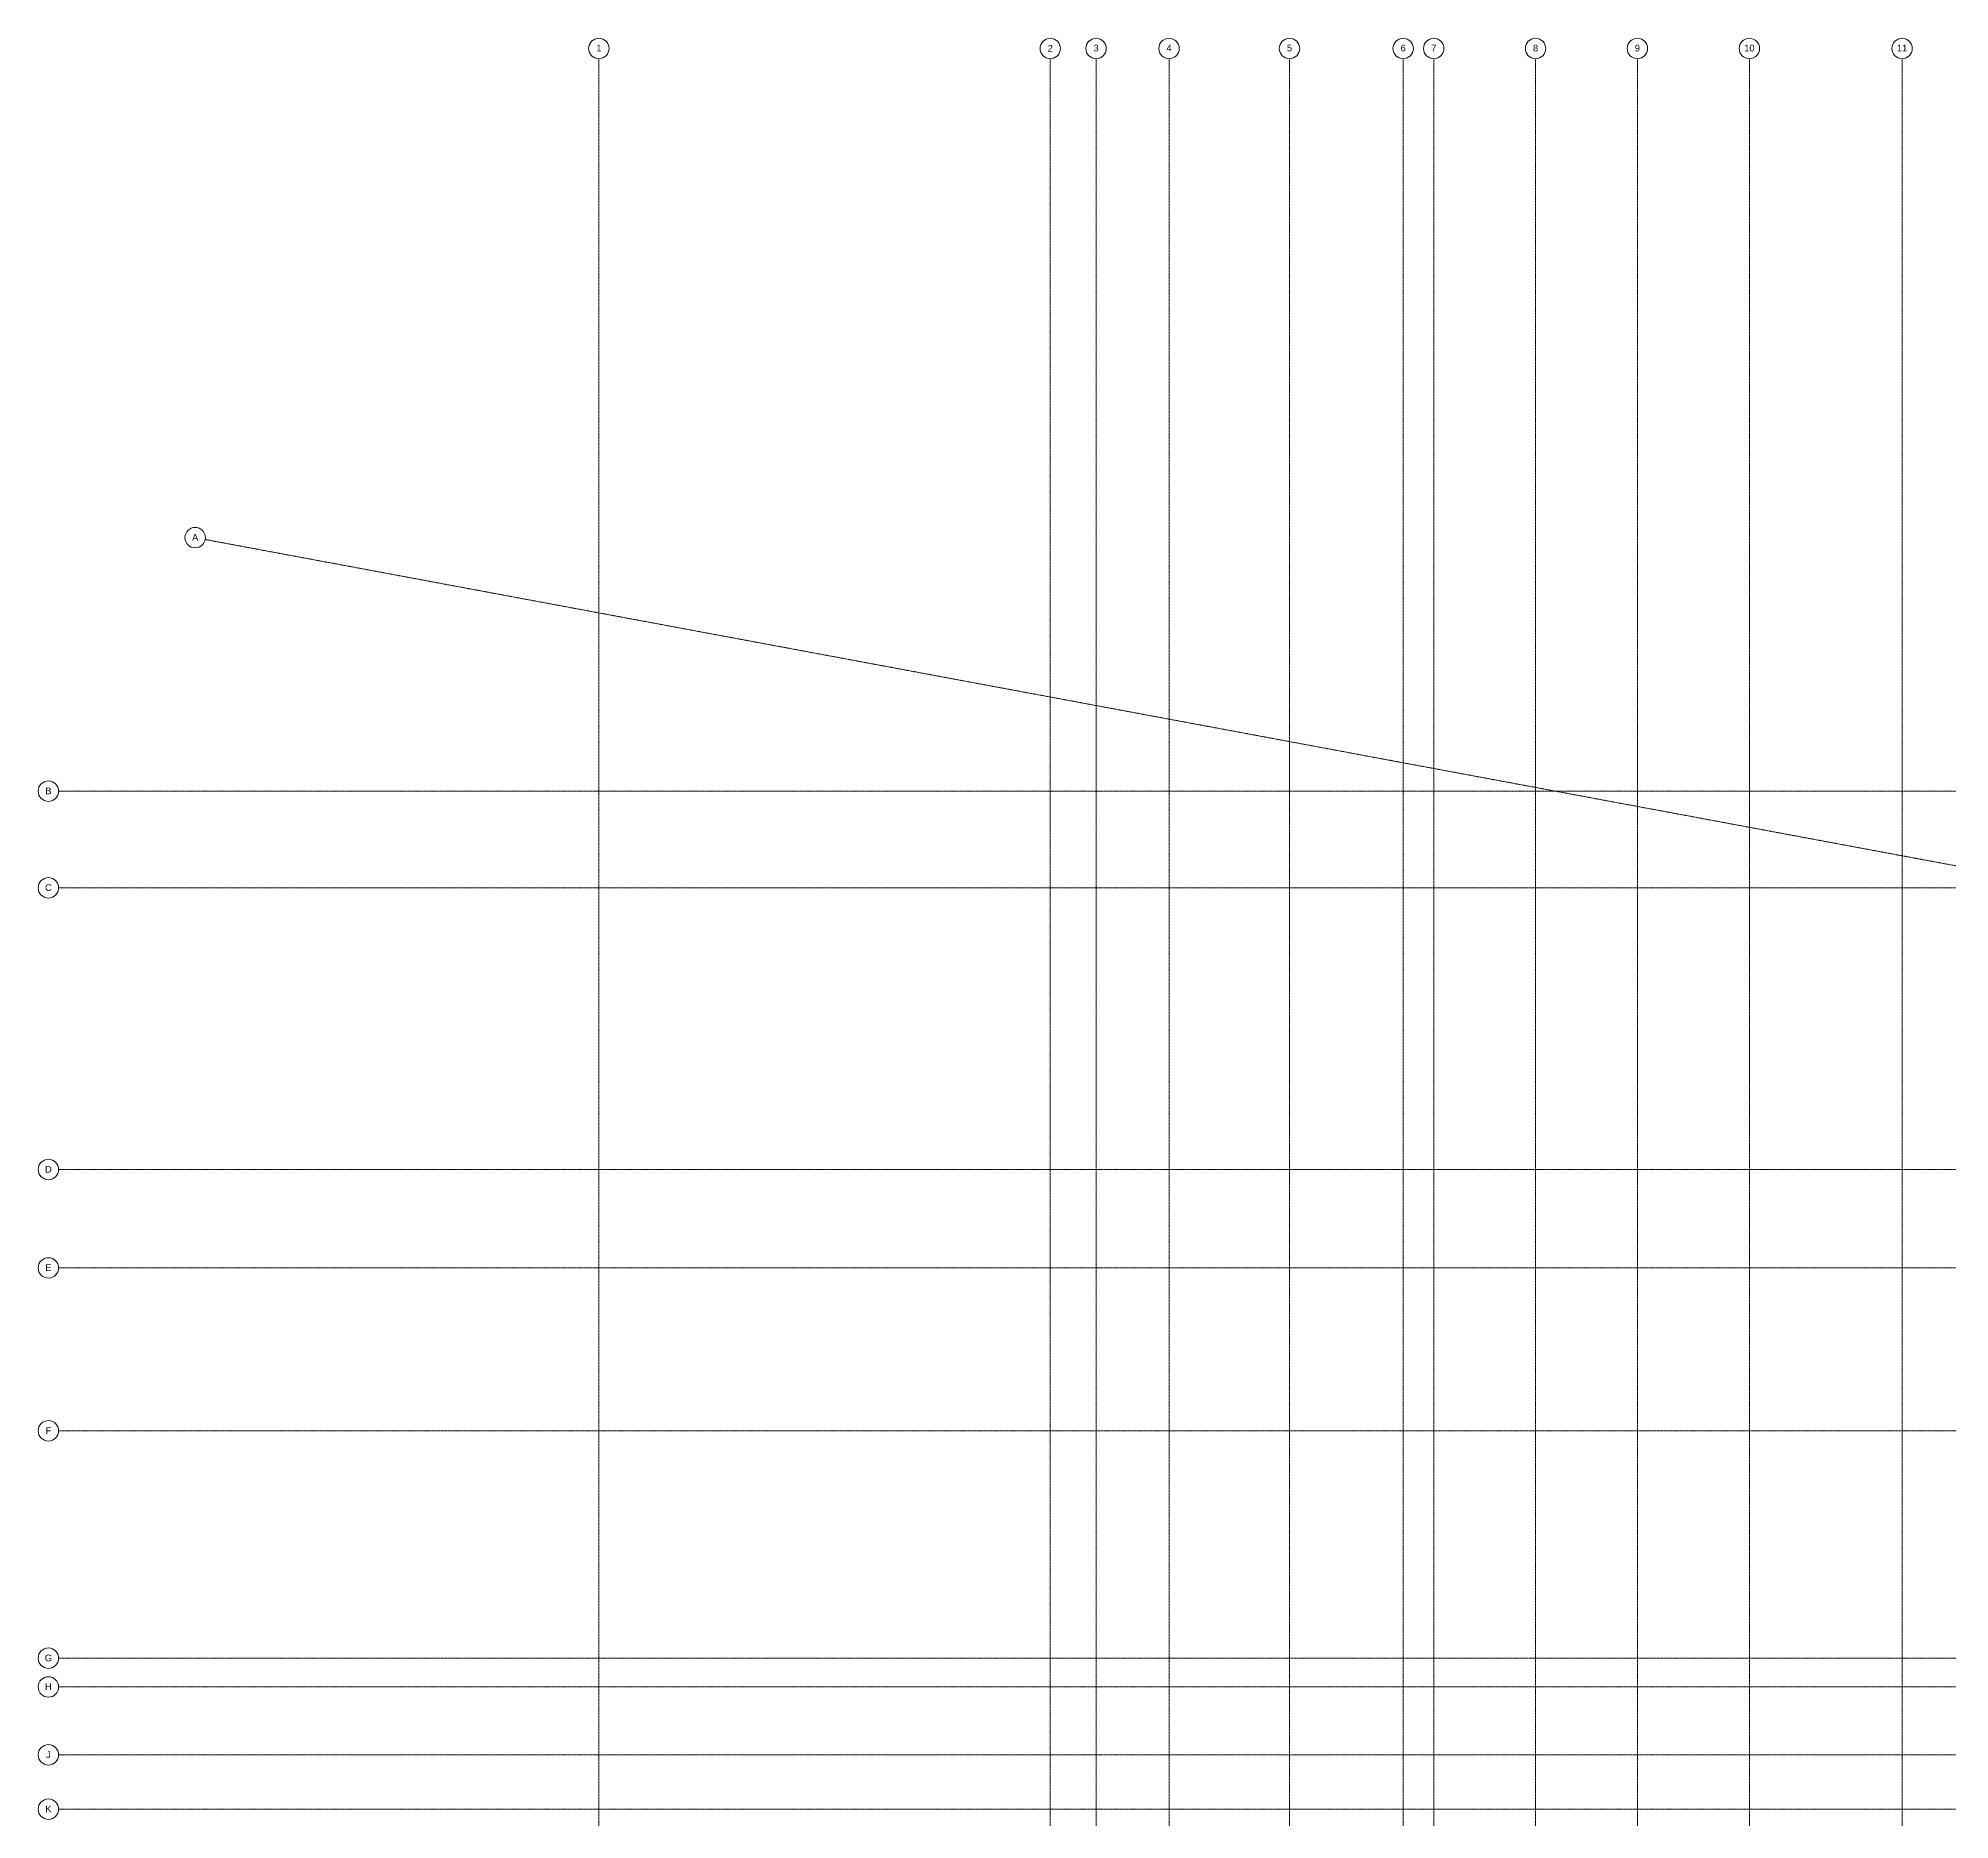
# Model space of a CAD drawing. Header units: inches. Extents: x -3679 to 241, y -496 to 1784.
# Drawn here: x -3678 to -2552, y 734 to 1784 of the extents above; entities that cross this region are included whole.
import ezdxf

# ---------------------------------------------------------------- set-up
doc = ezdxf.new("R2010")
doc.units = ezdxf.units.IN
doc.header["$MEASUREMENT"] = 0
doc.linetypes.add('Grid Line', pattern=[0.875, 0.5, -0.125, 0.125, -0.125])
doc.layers.add('S-GRID', color=8, linetype='Continuous', lineweight=9)
doc.layers.add('S-GRID-IDEN', color=8, linetype='Continuous', lineweight=13)
doc.styles.add('Arial', font='arial.ttf', dxfattribs={"height": 3.934132})

# ---------------------------------------------------------------- blocks, each defined once
blk = doc.blocks.new('Grid - 3_16_-139788-FIFTH LEVEL')
at = {"layer": 'S-GRID-IDEN'}
blk.add_circle((0, 0), 0.188, dxfattribs=at)

msp = doc.modelspace()

# ---------------------------------------------------------------- block references
at = {"layer": 'S-GRID-IDEN'}
for p, xscale, yscale, zscale, rotation in [((-3348, 1777.7), 31.99999999999999, 31.99999999999999, 31.99999999999999, 180), ((-3055, 1777.7), 31.99999999999999, 31.99999999999999, 31.99999999999999, 180), ((-3012, 1777.7), 31.99999999999999, 31.99999999999999, 31.99999999999999, 180), ((-2941, 1777.7), 31.99999999999999, 31.99999999999999, 31.99999999999999, 180), ((-2874, 1777.7), 31.99999999999999, 31.99999999999999, 31.99999999999999, 180), ((-2856, 1777.7), 31.99999999999999, 31.99999999999999, 31.99999999999999, 180), ((-2796, 1777.7), 31.99999999999999, 31.99999999999999, 31.99999999999999, 180), ((-2736, 1777.7), 31.99999999999999, 31.99999999999999, 31.99999999999999, 180), ((-2670, 1777.7), 31.99999999999999, 31.99999999999999, 31.99999999999999, 180), ((-2580, 1777.7), 31.99999999999999, 31.99999999999999, 31.99999999999999, 180), ((-3585.9, 1489.4), 31.99999999999998, 31.99999999999998, 31.99999999999998, 259.4416666666667), ((-3672.4, 1340), 31.99999999999999, 31.99999999999999, 31.99999999999999, 269.9999999999996), ((-3672.4, 1283), 31.99999999999999, 31.99999999999999, 31.99999999999999, 269.9999999999996), ((-3672.4, 1117), 31.99999999999999, 31.99999999999999, 31.99999999999999, 269.9999999999996), ((-3672.4, 1059), 31.99999999999999, 31.99999999999999, 31.99999999999999, 269.9999999999996), ((-3672.4, 963), 31.99999999999999, 31.99999999999999, 31.99999999999999, 90), ((-3672.4, 829), 31.99999999999999, 31.99999999999999, 31.99999999999999, 90), ((-3672.4, 812), 31.99999999999999, 31.99999999999999, 31.99999999999999, 269.9999999999996), ((-3672.4, 772), 31.99999999999999, 31.99999999999999, 31.99999999999999, 269.9999999999996), ((-3672.4, 740), 31.99999999999999, 31.99999999999999, 31.99999999999999, 269.9999999999996)]:
    msp.add_blockref('Grid - 3_16_-139788-FIFTH LEVEL', p, dxfattribs=dict(at, xscale=xscale, yscale=yscale, zscale=zscale, rotation=rotation))
at = {"layer": 'S-GRID-IDEN', "xscale": 31.99999999999999, "yscale": 31.99999999999999, "zscale": 31.99999999999999}
msp.add_blockref('Grid - 3_16_-139788-FIFTH LEVEL', (-3082, 1777.7), dxfattribs=at)

# ---------------------------------------------------------------- next in the draw order: texts
at = {"layer": 'S-GRID-IDEN', "lineweight": 9, "char_height": 3.93, "attachment_point": 2, "line_spacing_factor": 0.938532, "style": 'Arial', "bg_fill": 3, "box_fill_scale": 1.25, "bg_fill_color": 0, "bg_fill_transparency": 0}
for s, insert, width in [('1', (-3348, 1779.9), 3.648), ('2', (-3082, 1779.8), 3.648), ('3', (-3055, 1779.9), 3.648), ('4', (-3012, 1779.9), 3.648), ('5', (-2941, 1779.9), 3.648), ('6', (-2874, 1779.9), 3.648), ('7', (-2856, 1779.9), 3.648), ('8', (-2796, 1779.9), 3.648), ('9', (-2736, 1779.9), 3.648), ('10', (-2670, 1779.9), 7.296), ('11', (-2580, 1779.9), 7.296), ('A', (-3585.9, 1491.5), 4.368), ('B', (-3672.4, 1342.1), 4.368), ('C', (-3672.4, 1285.1), 4.704), ('D', (-3672.4, 1119.1), 4.704), ('E', (-3672.4, 1061.1), 4.368), ('F', (-3672.4, 965.1), 3.984), ('G', (-3672.4, 831.1), 5.088), ('H', (-3672.4, 814.1), 4.704), ('J', (-3672.4, 774.1), 3.264), ('K', (-3672.4, 742.1), 4.368)]:
    msp.add_mtext(s, dxfattribs=dict(at, insert=insert, width=width))

# ---------------------------------------------------------------- next in the draw order: linework, layer by layer
at = {"layer": 'S-GRID', "linetype": 'Grid Line'}
for p, q in [((-3348, 1771.7), (-3348, -484.3)), ((-3082, -484.3), (-3082, 1771.7)), ((-3055, 1771.7), (-3055, -484.3)), ((-3012, 1771.7), (-3012, -484.3)), ((-2941, 1771.7), (-2941, -484.3)), ((-2874, 1771.7), (-2874, -484.3)), ((-2856, 1771.7), (-2856, -484.3)), ((-2796, 1771.7), (-2796, -484.3)), ((-2736, 1771.7), (-2736, -484.3)), ((-2670, 1771.7), (-2670, -484.3)), ((-2580, 1771.7), (-2580, -484.3)), ((-3580, 1488.3), (228, 778.5)), ((-3666.4, 1340), (228, 1340)), ((-3666.4, 1283), (228, 1283)), ((-3666.4, 1117), (228, 1117)), ((-3666.4, 1059), (228, 1059)), ((228, 963), (-3666.4, 963)), ((228, 829), (-3666.4, 829)), ((-3666.4, 812), (228, 812)), ((-3666.4, 772), (228, 772)), ((-3666.4, 740), (228, 740))]:
    msp.add_line(p, q, dxfattribs=at)

doc.saveas('drawing.dxf')
